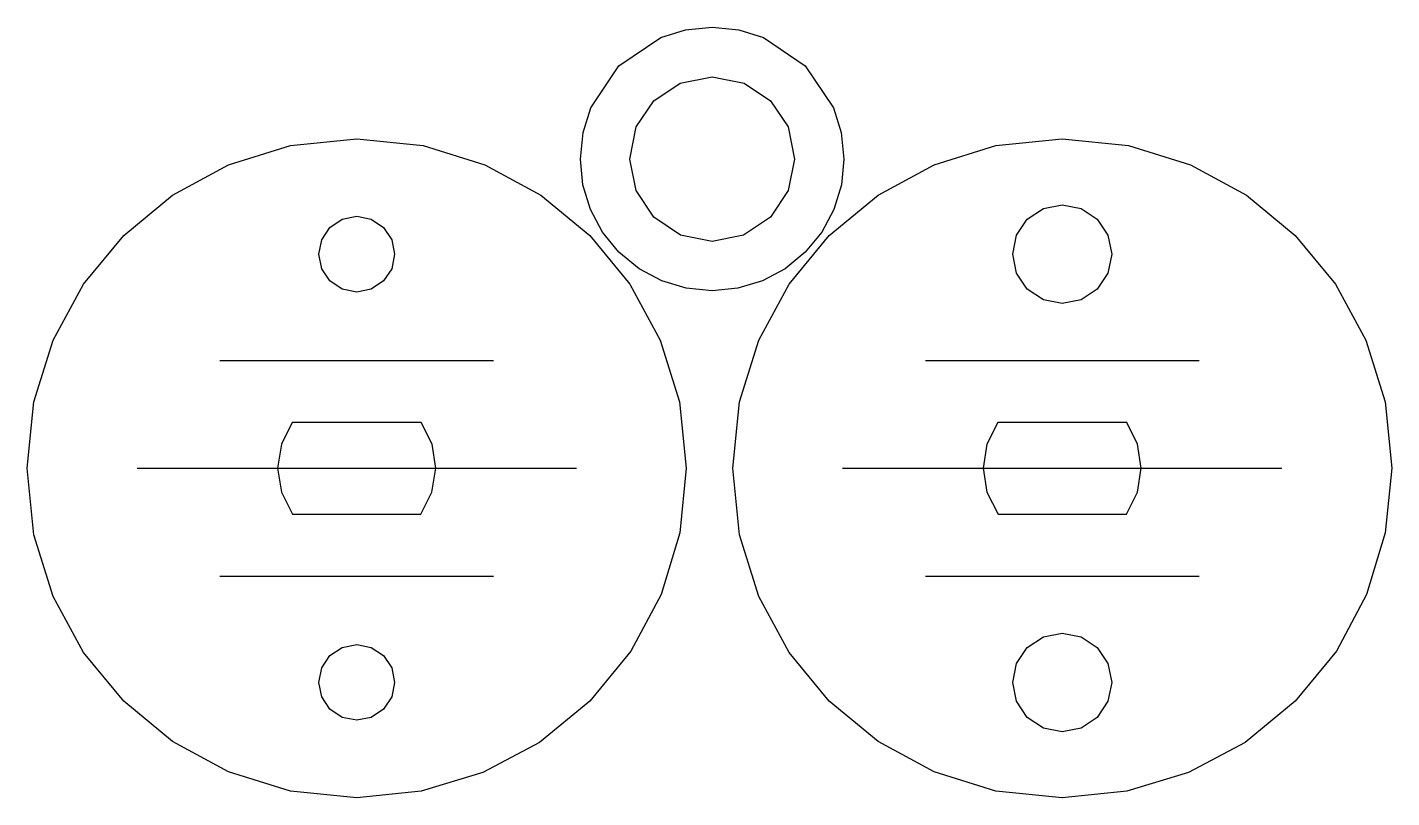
# Model space of a CAD drawing. Extents: x 2.4 to 43.8, y 36.5 to 59.9.
import ezdxf

# ---------------------------------------------------------------- set-up
doc = ezdxf.new("R2010")
doc.units = 0
doc.layers.add('Layer_1', color=7, linetype='CONTINUOUS')

msp = doc.modelspace()

# ---------------------------------------------------------------- linework, layer by layer
at = {"layer": 'Layer_1', "color": 7}
for points in [[(27.213766, 55.863623), (27.136197, 55.079618), (26.909285, 54.332889), (26.541719, 53.644421), (26.042194, 53.035196), (25.432968, 52.53567), (24.7445, 52.168105), (23.997772, 51.941192), (23.213766, 51.863623), (22.429761, 51.941192), (21.683033, 52.168105), (20.994564, 52.53567), (20.385339, 53.035196), (19.885813, 53.644421), (19.518248, 54.332889), (19.291335, 55.079618), (19.213766, 55.863623), (19.295032, 56.669762), (19.528106, 57.420603), (20.385339, 58.69205), (21.656786, 59.549283), (22.407627, 59.782357), (23.213766, 59.863623), (24.019906, 59.782357), (24.770747, 59.549283), (26.042193, 58.69205), (26.899427, 57.420603), (27.132501, 56.669762), (27.213766, 55.863623)], [(25.713766, 55.863623), (25.523465, 54.906914), (24.981533, 54.095856), (24.170475, 53.553924), (23.213766, 53.363623), (22.257058, 53.553924), (21.445999, 54.095856), (20.904068, 54.906914), (20.713766, 55.863623), (20.910229, 56.836736), (21.446, 57.63139), (22.240654, 58.16716), (23.213766, 58.363623), (24.186879, 58.16716), (24.981533, 57.63139), (25.517304, 56.836736), (25.713766, 55.863623)], [(22.426257, 46.475673), (22.232335, 44.515659), (21.665053, 42.648838), (20.74614, 40.927668), (19.497325, 39.404605), (17.974262, 38.15579), (16.253092, 37.236877), (14.386271, 36.669595), (12.426257, 36.475673), (10.410909, 36.678838), (8.533807, 37.261523), (6.835163, 38.183517), (5.355191, 39.404606), (4.134102, 40.884579), (3.212109, 42.583222), (2.629424, 44.460324), (2.42626, 46.475673), (2.629424, 48.491021), (3.212109, 50.368123), (4.134102, 52.066767), (5.355191, 53.54674), (6.835164, 54.767829), (8.533807, 55.689822), (10.410909, 56.272508), (12.426257, 56.475673), (14.441606, 56.272508), (16.318709, 55.689823), (18.017352, 54.76783), (19.497325, 53.546741), (20.718414, 52.066768), (21.640408, 50.368124), (22.223093, 48.491022), (22.426257, 46.475673)], [(43.841008, 46.475673), (43.647085, 44.515659), (43.079803, 42.648838), (42.16089, 40.927668), (40.912075, 39.404605), (39.389013, 38.15579), (37.667842, 37.236877), (35.801021, 36.669595), (33.841008, 36.475673), (31.825659, 36.678837), (29.948556, 37.261522), (28.249912, 38.183516), (26.76994, 39.404605), (25.54885, 40.884578), (24.626857, 42.583221), (24.044172, 44.460324), (23.841007, 46.475673), (24.044172, 48.491022), (24.626857, 50.368124), (25.54885, 52.066768), (26.76994, 53.546741), (28.249912, 54.76783), (29.948556, 55.689823), (31.825659, 56.272508), (33.841008, 56.475673), (35.856356, 56.272508), (37.733459, 55.689823), (39.432103, 54.76783), (40.912075, 53.546741), (42.133165, 52.066768), (43.055158, 50.368124), (43.637843, 48.491022), (43.841008, 46.475673)], [(35.341015, 52.975672), (35.226834, 52.401647), (34.901675, 51.915012), (34.41504, 51.589853), (33.841015, 51.475672), (33.266989, 51.589853), (32.780354, 51.915012), (32.455195, 52.401647), (32.341015, 52.975672), (32.455195, 53.549697), (32.780354, 54.036332), (33.266989, 54.361491), (33.841015, 54.475672), (34.41504, 54.361491), (34.901675, 54.036332), (35.226834, 53.549697), (35.341015, 52.975672)], [(13.576257, 52.975672), (13.488719, 52.535586), (13.23943, 52.162499), (12.866343, 51.91321), (12.426257, 51.825672), (11.986171, 51.91321), (11.613084, 52.162499), (11.363796, 52.535586), (11.276257, 52.975672), (11.363796, 53.415758), (11.613084, 53.788845), (11.986171, 54.038133), (12.426257, 54.125672), (12.866343, 54.038133), (13.23943, 53.788845), (13.488719, 53.415758), (13.576257, 52.975672)], [(10.468392, 47.867419), (10.139669, 47.208764), (10.026041, 46.481457), (10.141797, 45.747217), (10.47666, 45.08361), (14.375647, 45.08361), (14.71051, 45.747217), (14.826265, 46.481457), (14.713377, 47.208632), (14.385465, 47.867419), (10.468392, 47.867419)], [(31.883106, 47.867419), (31.554383, 47.208764), (31.440755, 46.481457), (31.556511, 45.747217), (31.891375, 45.08361), (35.790359, 45.08361), (36.125223, 45.747217), (36.240979, 46.481457), (36.12809, 47.208632), (35.800178, 47.867419), (31.883106, 47.867419)], [(35.341015, 39.975673), (35.226834, 39.401648), (34.901675, 38.915012), (34.41504, 38.589853), (33.841015, 38.475673), (33.266989, 38.589853), (32.780354, 38.915012), (32.455195, 39.401648), (32.341015, 39.975673), (32.455195, 40.549698), (32.780354, 41.036333), (33.266989, 41.361492), (33.841015, 41.475673), (34.41504, 41.361492), (34.901675, 41.036333), (35.226834, 40.549698), (35.341015, 39.975673)], [(13.576257, 39.975673), (13.488719, 39.535587), (13.23943, 39.1625), (12.866343, 38.913211), (12.426257, 38.825673), (11.986171, 38.913211), (11.613084, 39.1625), (11.363796, 39.535587), (11.276257, 39.975673), (11.363796, 40.415759), (11.613084, 40.788845), (11.986171, 41.038134), (12.426257, 41.125673), (12.866343, 41.038134), (13.23943, 40.788845), (13.488719, 40.415759), (13.576257, 39.975673)]]:
    msp.add_lwpolyline(points, close=True, dxfattribs=at)
for points in [[(8.27161, 49.7466), (16.5809, 49.7466)], [(29.686362, 49.7466), (37.995653, 49.7466)], [(5.76044, 46.481308), (19.092079, 46.481308)], [(27.175192, 46.481308), (40.506832, 46.481308)], [(8.27162, 43.204745), (16.580896, 43.204745)], [(29.686372, 43.204745), (37.995649, 43.204745)]]:
    msp.add_lwpolyline(points, dxfattribs=at)

doc.saveas('drawing.dxf')
